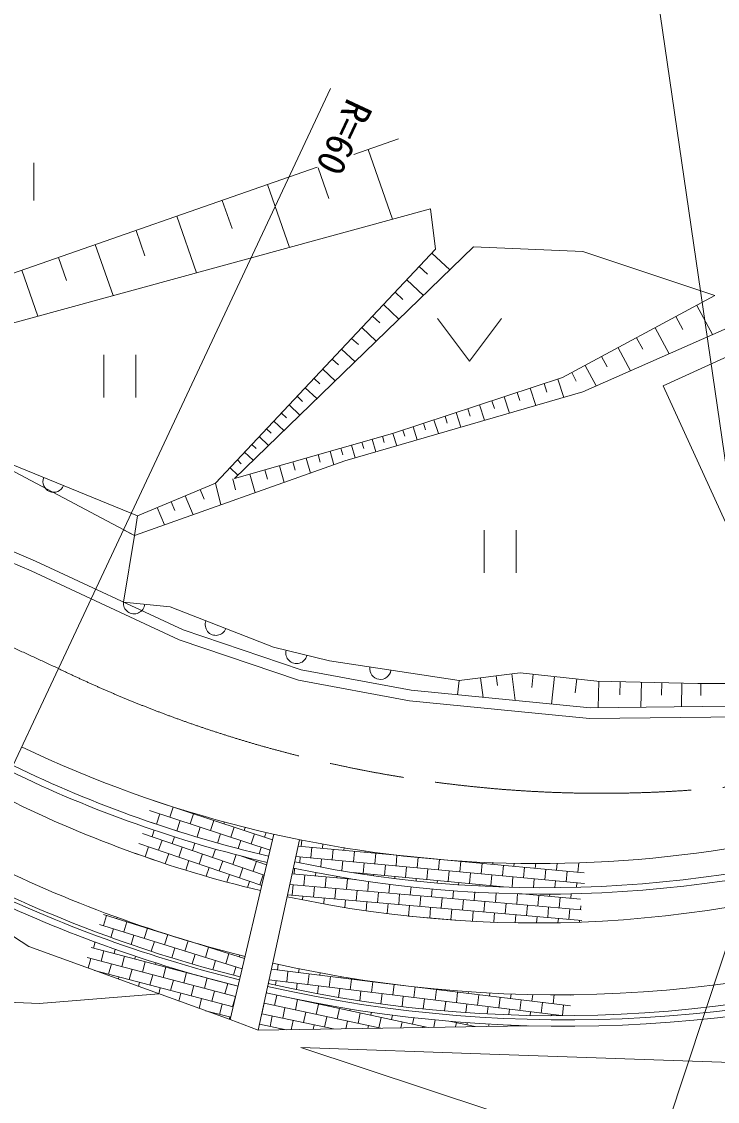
# Model space of a CAD drawing. Units: millimetres, scale not verified. Extents: x 40000 to 680000, y 20000 to 380000.
# Drawn here: x 409906 to 442472, y 259828 to 310412 of the extents above; entities that cross this region are included whole.
import ezdxf
from ezdxf.enums import TextEntityAlignment as Align

# ---------------------------------------------------------------- set-up
doc = ezdxf.new("R2010")
doc.units = ezdxf.units.MM
doc.header["$LTSCALE"] = 1000
doc.linetypes.add('CHAIN', pattern=[18.5, 12, -1.5, 3.5, -1.5])
for name, color, linetype, lineweight in [('M-BGD', 7, 'Continuous', 13), ('M-BMK', 2, 'CHAIN', 13), ('M-STR-HTXT', 7, 'Continuous', 13)]:
    doc.layers.add(name, color=color, linetype=linetype, lineweight=lineweight)
doc.styles.add('ＭＳ ゴシック', font='')
doc.styles.get('ＭＳ ゴシック').set_extended_font_data('MS Gothic')

msp = doc.modelspace()

# ---------------------------------------------------------------- linework, layer by layer
at = {"layer": 'M-BGD'}
for p, q in [((427545, 304920), (425456, 304190)), ((426126, 304424), (427269, 301151)), ((423732, 303588), (400778, 295571)), ((410472, 302038), (410472, 303788)), ((423781, 303566), (424283, 302128)), ((421412, 302778), (422441, 299832)), ((419291, 302037), (419754, 300712)), ((417170, 301296), (418096, 298645)), ((415261, 300630), (415678, 299437)), ((413352, 299963), (414186, 297577)), ((418975, 288782), (429271, 299745)), ((429103, 299567), (429941, 298779)), ((411634, 299363), (412009, 298289)), ((409916, 298763), (410666, 296615)), ((428517, 298943), (428907, 298576)), ((427931, 298319), (428711, 297586)), ((427386, 297738), (427749, 297397)), ((435225, 293735), (442348, 297575)), ((426840, 297157), (427566, 296475)), ((441503, 297119), (442242, 295747)), ((426333, 296617), (426671, 296299)), ((429364, 296508), (430864, 294508)), ((430864, 294508), (432364, 296508)), ((440528, 296593), (440856, 295984)), ((425825, 296076), (426501, 295442)), ((439553, 296068), (440210, 294850)), ((425353, 295573), (425668, 295278)), ((438688, 295602), (438979, 295061)), ((424881, 295070), (425510, 294480)), ((437823, 295135), (438406, 294053)), ((413750, 294797), (413750, 292797)), ((415250, 292797), (415250, 294797)), ((424441, 294602), (424734, 294328)), ((437054, 294721), (437313, 294241)), ((424002, 294134), (424587, 293585)), ((435654, 293966), (435867, 293571)), ((436286, 294307), (436804, 293346)), ((423593, 293699), (423865, 293443)), ((427267, 291119), (435225, 293735)), ((434361, 293451), (434493, 293047)), ((435006, 293663), (435286, 292810)), ((423184, 293263), (423728, 292752)), ((433104, 293038), (433230, 292656)), ((433715, 293239), (433980, 292432)), ((422423, 292453), (422930, 291977)), ((422803, 292858), (423057, 292620)), ((431337, 292457), (431574, 291734)), ((431915, 292647), (432034, 292285)), ((432493, 292837), (432744, 292073)), ((422069, 292075), (422304, 291854)), ((429724, 291927), (429830, 291603)), ((430242, 292097), (430467, 291413)), ((430789, 292277), (430902, 291935)), ((421715, 291698), (422186, 291256)), ((428225, 291434), (428426, 290821)), ((428715, 291595), (428816, 291289)), ((429206, 291756), (429418, 291109)), ((419866, 289005), (427267, 291119)), ((421030, 290969), (421467, 290558)), ((421372, 291334), (421591, 291128)), ((426794, 290984), (426878, 290689)), ((427275, 291122), (427465, 290542)), ((427750, 291278), (427845, 290988)), ((407234, 290563), (415331, 287265)), ((415191, 286334), (407234, 290563)), ((420688, 290605), (420889, 290415)), ((424849, 290428), (424939, 290114)), ((425352, 290572), (425521, 289979)), ((425833, 290709), (425917, 290413)), ((426313, 290847), (426482, 290257)), ((420003, 289876), (420188, 289702)), ((420345, 290240), (420749, 289861)), ((423225, 289964), (423425, 289264)), ((423786, 290125), (423886, 289774)), ((424346, 290285), (424525, 289656)), ((419661, 289511), (420030, 289164)), ((421283, 289410), (421407, 288975)), ((421978, 289608), (422201, 288828)), ((422602, 289786), (422713, 289396)), ((410356, 284680), (400244, 288997)), ((419786, 288985), (419912, 288479)), ((420588, 289211), (420837, 288343)), ((415331, 287265), (418975, 288782)), ((418268, 288488), (418453, 288045)), ((418976, 288782), (419229, 287771)), ((416907, 287921), (417077, 287513)), ((417560, 288193), (417929, 287308)), ((416254, 287649), (416594, 286833)), ((415191, 286334), (415331, 287265)), ((415191, 286334), (414671, 283222)), ((431548, 286582), (431548, 284582)), ((433048, 284582), (433048, 286582)), ((417274, 281458), (410356, 284680)), ((422862, 279566), (417274, 281458)), ((433233, 279909), (430392, 279540)), ((432114, 279763), (432174, 279307)), ((432845, 279858), (433008, 278607)), ((436823, 279520), (433233, 279909)), ((433848, 279842), (433780, 279215)), ((434852, 279733), (434712, 278439)), ((428066, 278590), (422862, 279566)), ((430392, 279540), (430315, 278871)), ((431383, 279669), (431502, 278755)), ((435887, 279621), (435817, 278974)), ((441555, 279406), (436823, 279520)), ((436923, 279518), (436893, 278267)), ((437924, 279494), (437909, 278868)), ((438925, 279469), (438896, 278289)), ((439869, 279447), (439855, 278856)), ((440813, 279424), (440786, 278310)), ((447521, 279406), (441555, 279406)), ((441704, 279406), (441704, 278849)), ((436492, 277762), (428066, 278590)), ((444386, 277851), (436492, 277762)), ((421647, 272083), (416060, 273923)), ((416529, 273780), (416526, 273770)), ((421532, 271594), (415899, 273450)), ((416369, 273295), (416213, 272820)), ((417001, 273613), (416844, 273139)), ((417483, 273479), (417476, 273457)), ((417951, 273301), (417794, 272826)), ((418441, 273192), (418425, 273144)), ((417455, 272411), (415738, 272977)), ((417319, 272982), (417163, 272507)), ((418269, 272669), (418119, 272215)), ((418900, 272988), (418744, 272513)), ((419406, 272923), (419375, 272831)), ((419850, 272675), (419694, 272200)), ((420373, 272665), (420325, 272518)), ((421258, 270429), (415568, 272385)), ((416113, 272533), (416010, 272233)), ((417064, 272222), (416956, 271908)), ((419219, 272356), (419079, 271931)), ((421709, 272346), (419667, 263660)), ((420800, 272362), (420643, 271887)), ((421349, 272432), (421275, 272205)), ((421143, 269940), (415390, 271917)), ((415847, 271760), (415685, 271287)), ((416483, 272070), (416320, 271597)), ((417428, 271745), (417266, 271272)), ((418020, 271928), (417901, 271583)), ((418982, 271651), (418847, 271258)), ((420169, 272043), (420046, 271673)), ((422914, 272088), (420978, 263161)), ((421118, 271730), (421019, 271428)), ((427475, 271358), (422849, 271792)), ((423022, 272070), (422995, 271778)), ((423493, 271731), (423446, 271234)), ((424011, 271900), (423991, 271685)), ((424488, 271638), (424442, 271140)), ((424999, 271730), (424986, 271591)), ((416644, 270958), (415212, 271450)), ((416793, 271435), (416631, 270962)), ((418374, 271420), (418212, 270947)), ((419949, 271387), (419793, 270933)), ((421373, 270918), (420199, 271322)), ((420435, 271264), (420428, 271243)), ((436258, 270032), (422743, 271300)), ((422948, 271280), (422922, 271005)), ((423944, 271187), (423910, 270822)), ((425484, 271545), (425437, 271047)), ((425988, 271560), (425982, 271498)), ((426480, 271451), (426433, 270953)), ((426979, 271422), (426977, 271405)), ((427475, 271358), (427429, 270860)), ((430172, 271105), (427475, 271358)), ((428471, 271264), (428424, 270767)), ((429467, 271171), (429420, 270673)), ((417739, 271110), (417585, 270663)), ((418685, 270785), (418543, 270372)), ((419320, 271095), (419157, 270622)), ((420266, 270770), (420103, 270297)), ((420901, 271081), (420738, 270608)), ((422685, 270744), (422662, 270480)), ((424939, 271094), (424897, 270639)), ((425935, 271000), (425888, 270502)), ((426931, 270907), (426884, 270409)), ((427926, 270813), (427880, 270315)), ((428922, 270720), (428875, 270222)), ((429918, 270626), (429871, 270129)), ((436243, 270535), (430172, 271105)), ((430462, 271078), (430415, 270580)), ((430964, 271072), (430960, 271031)), ((431458, 270984), (431411, 270486)), ((431964, 271031), (431956, 270937)), ((432453, 270891), (432407, 270393)), ((432965, 270989), (432951, 270844)), ((433449, 270797), (433402, 270300)), ((433969, 270982), (433947, 270751)), ((434445, 270704), (434398, 270206)), ((434974, 270995), (434942, 270657)), ((435980, 271008), (435938, 270564)), ((419630, 270460), (419508, 270105)), ((420576, 270135), (420478, 269851)), ((421211, 270445), (421049, 269972)), ((425531, 270229), (422567, 270489)), ((423160, 270437), (423117, 269939)), ((423672, 270552), (423658, 270393)), ((424156, 270350), (424113, 269852)), ((424660, 270370), (424655, 270306)), ((425153, 270262), (425109, 269764)), ((432456, 269886), (425417, 270547)), ((426145, 270131), (426105, 269677)), ((426386, 270456), (426382, 270412)), ((427382, 270362), (427374, 270275)), ((428377, 270269), (428368, 270165)), ((429373, 270175), (429363, 270073)), ((430913, 270533), (430867, 270035)), ((431909, 270440), (431862, 269942)), ((432905, 270346), (432860, 269869)), ((433900, 270253), (433862, 269847)), ((434896, 270159), (434867, 269856)), ((435440, 270611), (435394, 270113)), ((405925, 269899), (410240, 267077)), ((436095, 268803), (422460, 269996)), ((422619, 269982), (422575, 269484)), ((423615, 269895), (423571, 269397)), ((424611, 269808), (424567, 269310)), ((425607, 269721), (425564, 269223)), ((426603, 269634), (426560, 269135)), ((427137, 270002), (427101, 269590)), ((428131, 269880), (428098, 269503)), ((429126, 269783), (429094, 269416)), ((430123, 269700), (430090, 269328)), ((430369, 270082), (430359, 269981)), ((431121, 269638), (431086, 269241)), ((431364, 269989), (431359, 269932)), ((432360, 269895), (432360, 269890)), ((435891, 270066), (435873, 269865)), ((436128, 268298), (422353, 269504)), ((423073, 269441), (423058, 269270)), ((424069, 269353), (424046, 269087)), ((425065, 269266), (425035, 268913)), ((426062, 269179), (426025, 268762)), ((427600, 269546), (427556, 269048)), ((428596, 269459), (428552, 268961)), ((429592, 269372), (429548, 268874)), ((430588, 269285), (430544, 268787)), ((431584, 269198), (431541, 268699)), ((432120, 269585), (432082, 269154)), ((432580, 269110), (432537, 268612)), ((433122, 269562), (433079, 269067)), ((436061, 269308), (433170, 269561)), ((433623, 269550), (433620, 269521)), ((434118, 269478), (434075, 268980)), ((434626, 269543), (434616, 269434)), ((435115, 269390), (435071, 268892)), ((435631, 269556), (435613, 269347)), ((427058, 269092), (427017, 268625)), ((428054, 269005), (428010, 268507)), ((429050, 268917), (429007, 268419)), ((430046, 268830), (430003, 268332)), ((431043, 268743), (431002, 268279)), ((432039, 268656), (432002, 268236)), ((433577, 269023), (433533, 268525)), ((434573, 268936), (434529, 268438)), ((435569, 268849), (435525, 268351)), ((436083, 268982), (436067, 268805)), ((420225, 266033), (413550, 268122)), ((416269, 267795), (413731, 268590)), ((413883, 268542), (413734, 268065)), ((414379, 268451), (414361, 268393)), ((414838, 268243), (414688, 267766)), ((415322, 268115), (415315, 268094)), ((430228, 268312), (428010, 268507)), ((433035, 268569), (433002, 268197)), ((434031, 268481), (434006, 268197)), ((435027, 268394), (435010, 268198)), ((436024, 268307), (436016, 268227)), ((414211, 267915), (414084, 267510)), ((415165, 267617), (415028, 267179)), ((415792, 267944), (415643, 267467)), ((417655, 267361), (416269, 267795)), ((416746, 267646), (416597, 267169)), ((413266, 267009), (413341, 267296)), ((416120, 267318), (415976, 266860)), ((417701, 267347), (417551, 266870)), ((420340, 266521), (417655, 267361)), ((418182, 267211), (418178, 267198)), ((410240, 267077), (419667, 263660)), ((413154, 267038), (418437, 265649)), ((413622, 266398), (413750, 266882)), ((414233, 266755), (414286, 266956)), ((414589, 266144), (414717, 266628)), ((415200, 266500), (415234, 266629)), ((417074, 267019), (416929, 266556)), ((418028, 266720), (417889, 266274)), ((418655, 267048), (418506, 266571)), ((419144, 266936), (419132, 266899)), ((419609, 266749), (419460, 266272)), ((420112, 266683), (420087, 266600)), ((412979, 266567), (419921, 264742)), ((413019, 266069), (413139, 266525)), ((413979, 265788), (414106, 266271)), ((415557, 265890), (415684, 266373)), ((416167, 266246), (416187, 266322)), ((416524, 265635), (416651, 266119)), ((418983, 266422), (418851, 265999)), ((419937, 266123), (419819, 265745)), ((421910, 266255), (421877, 265981)), ((413313, 265963), (419807, 264255)), ((413491, 265898), (413495, 265915)), ((414435, 265556), (414462, 265660)), ((414946, 265533), (415073, 266017)), ((415913, 265279), (416040, 265762)), ((417134, 265992), (417144, 266027)), ((417491, 265381), (417618, 265864)), ((418102, 265737), (418104, 265747)), ((418437, 265649), (420036, 265229)), ((418458, 265127), (418585, 265610)), ((426840, 265372), (421597, 266016)), ((422373, 265921), (422312, 265424)), ((422892, 266046), (422869, 265860)), ((423366, 265799), (423305, 265302)), ((423877, 265859), (423862, 265738)), ((424358, 265677), (424297, 265181)), ((424862, 265677), (424854, 265616)), ((415379, 265214), (415429, 265406)), ((416323, 264872), (416397, 265152)), ((416880, 265025), (417007, 265508)), ((417847, 264770), (417974, 265254)), ((419425, 264872), (419552, 265356)), ((435174, 263846), (421490, 265525)), ((421816, 265485), (421790, 265274)), ((422808, 265363), (422772, 265069)), ((423801, 265242), (423756, 264875)), ((424794, 265120), (424742, 264699)), ((425351, 265555), (425290, 265059)), ((425850, 265516), (425847, 265494)), ((426343, 265433), (426282, 264937)), ((428403, 265181), (426840, 265372)), ((427336, 265311), (427275, 264815)), ((428328, 265190), (428268, 264693)), ((435593, 264298), (428403, 265181)), ((428826, 265141), (428825, 265129)), ((429321, 265068), (429260, 264572)), ((417267, 264530), (417364, 264897)), ((418211, 264188), (418331, 264643)), ((418814, 264516), (418941, 264999)), ((419781, 264262), (419909, 264745)), ((422819, 264601), (421358, 264914)), ((421847, 264810), (421742, 264321)), ((422825, 264600), (422720, 264111)), ((428927, 263294), (422819, 264601)), ((425786, 264998), (425730, 264542)), ((426779, 264876), (426720, 264401)), ((427771, 264754), (427712, 264274)), ((428764, 264632), (428707, 264167)), ((429822, 265047), (429817, 265007)), ((430314, 264946), (430253, 264450)), ((430820, 264971), (430810, 264885)), ((431306, 264824), (431245, 264328)), ((431820, 264908), (431802, 264763)), ((432299, 264702), (432238, 264206)), ((432822, 264865), (432795, 264642)), ((433291, 264581), (433230, 264084)), ((433827, 264838), (433787, 264520)), ((434833, 264831), (434780, 264398)), ((435592, 264802), (435385, 264827)), ((418512, 264078), (419692, 263768)), ((419171, 263905), (419298, 264389)), ((421253, 264425), (421149, 263936)), ((426712, 263257), (421252, 264426)), ((422231, 264216), (422126, 263727)), ((423316, 264509), (423314, 264496)), ((423802, 264391), (423698, 263902)), ((424300, 264327), (424291, 264286)), ((424780, 264182), (424676, 263693)), ((425287, 264158), (425269, 264077)), ((429756, 264511), (429702, 264071)), ((430749, 264389), (430701, 263995)), ((431741, 264267), (431701, 263934)), ((432734, 264145), (432703, 263892)), ((434284, 264459), (434223, 263963)), ((435276, 264337), (435216, 263846)), ((418683, 264016), (418687, 264032)), ((419627, 263674), (419654, 263778)), ((420978, 263161), (419667, 263660)), ((424497, 263220), (421146, 263937)), ((421637, 263832), (421533, 263343)), ((422615, 263622), (422522, 263186)), ((423209, 264007), (423104, 263518)), ((424187, 263797), (424082, 263308)), ((425165, 263588), (425088, 263229)), ((425758, 263972), (425653, 263483)), ((426276, 264003), (426247, 263867)), ((426736, 263763), (426631, 263274)), ((427271, 263874), (427225, 263658)), ((427714, 263553), (427654, 263272)), ((428267, 263747), (428203, 263449)), ((429268, 263647), (429193, 263298)), ((431142, 263331), (429991, 263577)), ((433727, 264023), (433706, 263855)), ((434719, 263902), (434713, 263849)), ((420978, 263161), (433611, 263372)), ((421044, 263448), (420982, 263161)), ((422282, 263182), (421040, 263448)), ((422022, 263238), (422009, 263178)), ((423593, 263413), (423548, 263204)), ((426142, 263379), (426114, 263247)), ((428692, 263344), (428680, 263290)), ((430263, 263519), (430220, 263315)), ((430774, 263517), (430752, 263414)), ((431784, 263458), (431759, 263341)), ((432797, 263410), (432785, 263358)), ((433357, 263368), (433260, 263389)), ((433303, 263387), (433301, 263380))]:
    msp.add_line(p, q, dxfattribs=at)
for points in [[(407512, 309650), (397829, 300802), (396827, 298855), (397829, 295293), (400778, 293679), (406844, 295571), (429048, 301637), (429271, 299745)], [(444380, 278351), (436513, 278262), (428136, 279085), (422989, 280051), (417460, 281923), (410560, 285137), (400434, 289460), (395270, 291478), (390437, 293079), (383004, 295507), (375924, 297463), (369466, 299151), (362648, 300663), (356807, 301730), (347712, 303123), (336754, 304307), (327662, 304988), (323924, 305162)], [(442348, 297575), (436171, 299634), (431051, 299856), (419866, 289005)], [(444240, 296629), (436171, 293067), (425041, 289839), (415191, 286334), (414675, 286608)], [(414671, 283222), (416861, 282995), (421702, 281103), (424312, 280459), (430392, 279540)], [(372576, 277168), (374244, 274559), (376350, 270424), (388486, 265371), (410728, 264414), (416323, 264872)], [(443116, 261657), (431823, 262040), (422979, 262346), (431861, 259399), (443269, 258977)]]:
    msp.add_lwpolyline(points, dxfattribs=at)
msp.add_lwpolyline([(446019, 280034), (439934, 293351), (449885, 297898), (456073, 284355), (453544, 283200), (454265, 281621), (448987, 279209), (448163, 281013)], close=True, dxfattribs=at)
for centre, radius, start, end in [((411401, 288865), 500, 157.8388, 337.8388), ((415168, 283170), 500, 174.0686, 354.0686), ((419001, 282158), 500, 158.6542, 338.6542), ((422770, 280839), 500, 166.1406, 346.1406), ((426697, 280098), 500, 171.4062, 351.4062), ((434072, 327167), 56198, 244.5307, 289.6219), ((434354, 326591), 57055, 244.0346, 256.8761), ((434354, 326591), 56755, 244.0346, 256.8766), ((433955, 323655), 55468, 243.0956, 256.5857), ((434354, 326591), 57055, 258.137, 289.2371), ((434354, 326591), 56755, 258.139, 289.2371), ((433955, 323655), 55468, 257.9071, 290.6258), ((434960, 325076), 60253, 242.94553, 255.97905), ((435367, 326777), 63129, 243.36194, 256.00869), ((434960, 325076), 61236, 242.94553, 255.99177), ((435367, 326777), 63429, 243.36194, 256.0123), ((434960, 325076), 60253, 257.24785, 290.45378), ((434960, 325076), 61236, 257.25613, 290.45378), ((435367, 326777), 63129, 257.23741, 289.58939), ((435367, 326777), 63429, 257.2399, 289.58939)]:
    msp.add_arc(centre, radius, start, end, dxfattribs=at)
at = {"layer": 'M-BMK'}
for centre, radius, start, end in [((317419, 79099), 221989, 64.88837, 83.23598), ((437054, 332486), 58225, 244.10715, 285.21231)]:
    msp.add_arc(centre, radius, start, end, dxfattribs=at)
at = {"layer": 'M-STR-HTXT'}
for p, q in [((443903, 282474), (435048, 343510)), ((411628, 280106), (424359, 307271)), ((411628, 280106), (398896, 252942)), ((444513, 271969), (432875, 236690))]:
    msp.add_line(p, q, dxfattribs=at)

# ---------------------------------------------------------------- texts
at = {"layer": 'M-STR-HTXT', "style": 'ＭＳ ゴシック'}
msp.add_text('R=60', height=1320, rotation=244.888, dxfattribs=at).set_placement((424812, 307058), align=Align.BOTTOM_LEFT)

doc.saveas('drawing.dxf')
